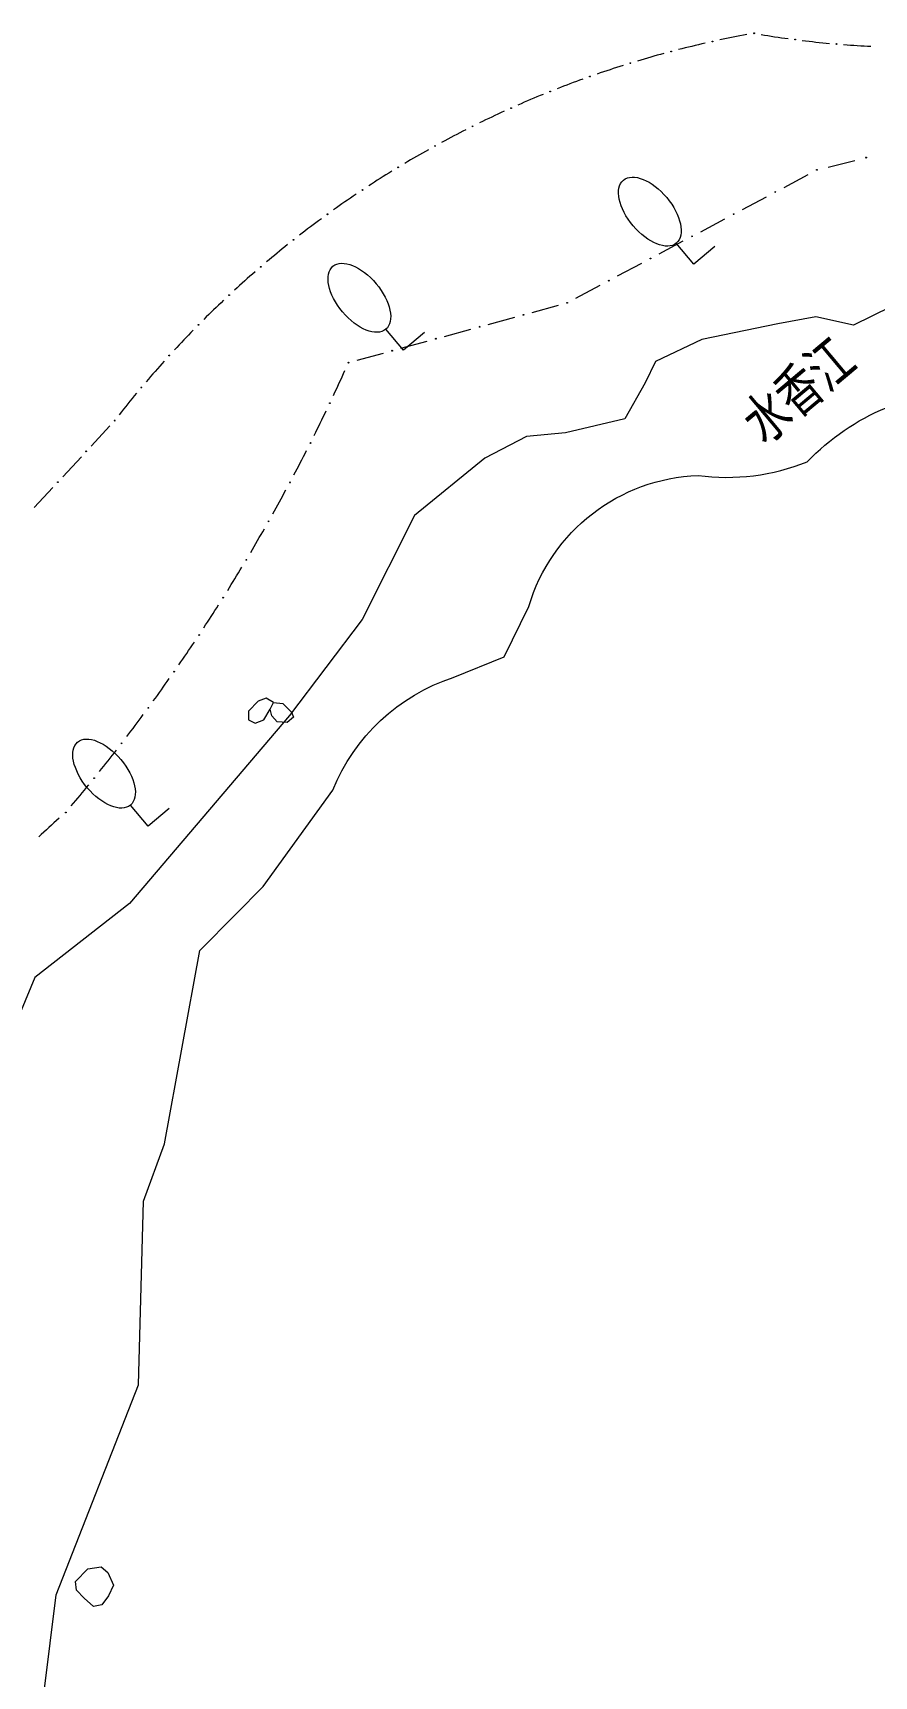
# Model space of a CAD drawing. Header units: metres. Extents: x -10443 to -4073, y -33280 to -26846.
# Drawn here: x -7355.16 to -7339.81, y -29048.05 to -29018.07 of the extents above; entities that cross this region are included whole.
import ezdxf
from ezdxf.enums import TextEntityAlignment as Align

# ---------------------------------------------------------------- set-up
doc = ezdxf.new("R2010")
doc.units = ezdxf.units.M
doc.header["$MEASUREMENT"] = 0
doc.linetypes.add('CONTINUOUS_1', pattern=[0])
doc.linetypes.add('CONTINUOUS_2', pattern=[0])
for name, color, linetype, lineweight in [('園路', 241, 'CONTINUOUS_2', 18), ('木', 254, 'CONTINUOUS_2', 18), ('石', 241, 'CONTINUOUS_2', 18), ('護岸', 241, 'CONTINUOUS_2', 18)]:
    doc.layers.add(name, color=color, linetype=linetype, lineweight=lineweight)
doc.layers.add('非表示', color=7, linetype='CONTINUOUS', lineweight=0, plot=False)
doc.styles.add('MS Gothic', font='MS Gothic.ttf')

msp = doc.modelspace()

# ---------------------------------------------------------------- hatches: boundary and pattern name
at = {"layer": '園路', "linetype": 'CONTINUOUS_1', "lineweight": 18}
for points in [[(-7341.996, -29018.077, 1), (-7342.011, -29018.077, 1)], [(-7343.51, -29018.41, 1), (-7343.525, -29018.41, 1)], [(-7342.756, -29018.228, 1), (-7342.771, -29018.228, 1)], [(-7341.247, -29018.192, 1), (-7341.262, -29018.192, 1)], [(-7340.493, -29018.272, 1), (-7340.508, -29018.272, 1)], [(-7344.255, -29018.623, 1), (-7344.27, -29018.623, 1)], [(-7344.991, -29018.866, 1), (-7345.006, -29018.866, 1)], [(-7345.716, -29019.139, 1), (-7345.731, -29019.139, 1)], [(-7346.43, -29019.442, 1), (-7346.445, -29019.442, 1)], [(-7347.13, -29019.774, 1), (-7347.145, -29019.774, 1)], [(-7347.816, -29020.134, 1), (-7347.831, -29020.134, 1)], [(-7339.954, -29020.345, 1), (-7339.969, -29020.345, 1)], [(-7348.487, -29020.522, 1), (-7348.502, -29020.522, 1)], [(-7340.851, -29020.569, 1), (-7340.866, -29020.569, 1)], [(-7349.142, -29020.937, 1), (-7349.157, -29020.937, 1)], [(-7341.61, -29020.973, 1), (-7341.625, -29020.973, 1)], [(-7349.779, -29021.379, 1), (-7349.794, -29021.379, 1)], [(-7342.369, -29021.377, 1), (-7342.384, -29021.377, 1)], [(-7350.397, -29021.846, 1), (-7350.412, -29021.846, 1)], [(-7343.128, -29021.781, 1), (-7343.143, -29021.781, 1)], [(-7343.888, -29022.185, 1), (-7343.903, -29022.185, 1)], [(-7350.996, -29022.338, 1), (-7351.011, -29022.338, 1)], [(-7344.647, -29022.59, 1), (-7344.662, -29022.59, 1)], [(-7351.574, -29022.855, 1), (-7351.589, -29022.855, 1)], [(-7345.406, -29022.994, 1), (-7345.421, -29022.994, 1)], [(-7352.13, -29023.395, 1), (-7352.145, -29023.395, 1)], [(-7347.002, -29023.431, 1), (-7347.017, -29023.431, 1)], [(-7346.204, -29023.213, 1), (-7346.219, -29023.213, 1)], [(-7347.8, -29023.65, 1), (-7347.815, -29023.65, 1)], [(-7352.664, -29023.957, 1), (-7352.679, -29023.957, 1)], [(-7349.396, -29024.087, 1), (-7349.411, -29024.087, 1)], [(-7348.598, -29023.869, 1), (-7348.613, -29023.869, 1)], [(-7353.174, -29024.54, 1), (-7353.189, -29024.54, 1)], [(-7349.734, -29024.824, 1), (-7349.749, -29024.824, 1)], [(-7353.66, -29025.144, 1), (-7353.675, -29025.144, 1)], [(-7350.09, -29025.552, 1), (-7350.105, -29025.552, 1)], [(-7354.178, -29025.705, 1), (-7354.193, -29025.705, 1)], [(-7354.697, -29026.266, 1), (-7354.712, -29026.266, 1)], [(-7350.462, -29026.271, 1), (-7350.477, -29026.271, 1)], [(-7350.852, -29026.982, 1), (-7350.867, -29026.982, 1)], [(-7351.258, -29027.683, 1), (-7351.273, -29027.683, 1)], [(-7351.681, -29028.374, 1), (-7351.696, -29028.374, 1)], [(-7352.12, -29029.055, 1), (-7352.135, -29029.055, 1)], [(-7352.575, -29029.725, 1), (-7352.59, -29029.725, 1)], [(-7353.046, -29030.384, 1), (-7353.061, -29030.384, 1)], [(-7353.532, -29031.032, 1), (-7353.547, -29031.032, 1)], [(-7354.034, -29031.669, 1), (-7354.049, -29031.669, 1)], [(-7354.551, -29032.293, 1), (-7354.566, -29032.293, 1)]]:
    msp.add_hatch(color=256, dxfattribs=at).paths.add_polyline_path(points, flags=0)

# ---------------------------------------------------------------- linework, layer by layer
for p, q in [((-7340.653, -29020.518), (-7340.167, -29020.396)), ((-7341.458, -29020.888), (-7341.017, -29020.654)), ((-7342.218, -29021.293), (-7341.776, -29021.058)), ((-7342.977, -29021.697), (-7342.536, -29021.462)), ((-7343.736, -29022.101), (-7343.295, -29021.866)), ((-7344.496, -29022.505), (-7344.054, -29022.27)), ((-7345.255, -29022.909), (-7344.814, -29022.674)), ((-7346.054, -29023.169), (-7345.572, -29023.037)), ((-7347.65, -29023.607), (-7347.168, -29023.475)), ((-7346.852, -29023.388), (-7346.37, -29023.256)), ((-7348.448, -29023.825), (-7347.965, -29023.693)), ((-7349.246, -29024.044), (-7348.763, -29023.912)), ((-7353.757, -29025.241), (-7354.096, -29025.608)), ((-7354.275, -29025.802), (-7354.615, -29026.169)), ((-7354.794, -29026.363), (-7355.133, -29026.73))]:
    msp.add_line(p, q, dxfattribs=at)
for centre in [(-7342.004, -29018.077), (-7343.517, -29018.41), (-7342.764, -29018.228), (-7341.254, -29018.192), (-7340.501, -29018.272), (-7344.262, -29018.623), (-7344.998, -29018.866), (-7345.724, -29019.139), (-7346.437, -29019.442), (-7347.138, -29019.774), (-7347.824, -29020.134), (-7339.962, -29020.345), (-7348.495, -29020.522), (-7340.858, -29020.569), (-7349.149, -29020.937), (-7341.617, -29020.973), (-7349.786, -29021.379), (-7342.377, -29021.377), (-7350.405, -29021.846), (-7343.136, -29021.781), (-7343.895, -29022.185), (-7351.003, -29022.338), (-7344.655, -29022.59), (-7351.581, -29022.855), (-7345.414, -29022.994), (-7352.138, -29023.395), (-7347.01, -29023.431), (-7346.212, -29023.213), (-7347.808, -29023.65), (-7352.671, -29023.957), (-7349.403, -29024.087), (-7348.606, -29023.869), (-7353.181, -29024.54), (-7349.742, -29024.824), (-7353.667, -29025.144), (-7350.097, -29025.552), (-7354.186, -29025.705), (-7354.704, -29026.266), (-7350.47, -29026.271), (-7350.859, -29026.982), (-7351.266, -29027.683), (-7351.688, -29028.374), (-7352.128, -29029.055), (-7352.583, -29029.725), (-7353.054, -29030.384), (-7353.54, -29031.032), (-7354.042, -29031.669), (-7354.558, -29032.293)]:
    msp.add_circle(centre, 0.0075, dxfattribs=at)
for centre, radius, start, end in [((-7338.699, -29036.689), 18.903, 100.4839, 101.9995), ((-7339.141, -29001.95), 16.379, 260.3875, 262.1366), ((-7338.699, -29036.689), 18.903, 102.8334, 104.3489), ((-7339.141, -29001.95), 16.379, 263.0391, 264.7882), ((-7339.141, -29001.95), 16.379, 265.6907, 267.4398), ((-7338.699, -29036.689), 18.903, 107.5323, 109.0478), ((-7338.699, -29036.689), 18.903, 105.1828, 106.6983), ((-7338.699, -29036.689), 18.903, 109.8817, 111.3972), ((-7338.699, -29036.689), 18.903, 112.2311, 113.7467), ((-7338.699, -29036.689), 18.903, 114.5806, 116.0961), ((-7338.699, -29036.689), 18.903, 116.93, 118.4456), ((-7338.699, -29036.689), 18.903, 119.2795, 120.795), ((-7338.699, -29036.689), 18.903, 121.6289, 123.1444), ((-7338.699, -29036.689), 18.903, 123.9784, 125.4939), ((-7338.699, -29036.689), 18.903, 126.3278, 127.8433), ((-7338.699, -29036.689), 18.903, 128.6772, 130.1928), ((-7338.699, -29036.689), 18.903, 131.0267, 132.5422), ((-7338.699, -29036.689), 18.903, 133.3761, 134.8916), ((-7338.699, -29036.689), 18.903, 135.7256, 137.2411), ((-7338.699, -29036.689), 18.903, 138.075, 139.5905), ((-7380.627, -29010.194), 34.175, 334.9149, 335.7531), ((-7338.699, -29036.689), 18.903, 140.4244, 141.94), ((-7380.627, -29010.194), 34.175, 333.5565, 334.3947), ((-7380.627, -29010.194), 34.175, 332.1981, 333.0363), ((-7380.627, -29010.194), 34.175, 330.8397, 331.6779), ((-7380.627, -29010.194), 34.175, 329.4813, 330.3195), ((-7380.627, -29010.194), 34.175, 328.1229, 328.9612), ((-7380.627, -29010.194), 34.175, 326.7645, 327.6028), ((-7380.627, -29010.194), 34.175, 325.4061, 326.2444), ((-7380.627, -29010.194), 34.175, 324.0477, 324.886), ((-7380.627, -29010.194), 34.175, 322.6893, 323.5276), ((-7380.627, -29010.194), 34.175, 321.3309, 322.1692), ((-7380.627, -29010.194), 34.175, 319.9725, 320.8108), ((-7343.976, -29044.615), 16.242, 131.229, 132.9928)]:
    msp.add_arc(centre, radius, start, end, dxfattribs=at)
at = {"layer": '木', "linetype": 'CONTINUOUS_1', "lineweight": 18}
for p, q in [((-7343.102, -29022.288), (-7343.423, -29021.905)), ((-7342.719, -29021.967), (-7343.102, -29022.288)), ((-7348.401, -29023.86), (-7348.722, -29023.477)), ((-7348.017, -29023.539), (-7348.401, -29023.86)), ((-7353.057, -29032.541), (-7353.379, -29032.158)), ((-7352.674, -29032.22), (-7353.057, -29032.541))]:
    msp.add_line(p, q, dxfattribs=at)
for centre in [(-7343.905, -29021.331), (-7349.204, -29022.903), (-7353.861, -29031.584)]:
    msp.add_ellipse(centre, major_axis=(-0.482, 0.575), ratio=0.533333, dxfattribs=at)
at = {"layer": '石', "linetype": 'CONTINUOUS_2', "lineweight": 18, "flags": 128}
for points in [[(-7351.224, -29030.603), (-7351.106, -29030.662), (-7350.945, -29030.601), (-7350.832, -29030.406), (-7350.773, -29030.288), (-7350.904, -29030.207), (-7351.05, -29030.261), (-7351.228, -29030.447), (-7351.224, -29030.603)], [(-7354.053, -29046.78), (-7354.221, -29046.63), (-7354.361, -29046.482), (-7354.382, -29046.325), (-7354.154, -29046.091), (-7353.912, -29046.057), (-7353.794, -29046.16), (-7353.69, -29046.391), (-7353.779, -29046.588), (-7353.9, -29046.748), (-7354.053, -29046.78)]]:
    msp.add_lwpolyline(points, dxfattribs=at)
msp.add_lwpolyline([(-7350.52, -29030.653), (-7350.706, -29030.64), (-7350.803, -29030.53), (-7350.832, -29030.406), (-7350.773, -29030.288), (-7350.602, -29030.308), (-7350.442, -29030.461), (-7350.404, -29030.556)], close=True, dxfattribs=at)
at = {"layer": '護岸', "linetype": 'CONTINUOUS_2', "lineweight": 18, "flags": 128}
msp.add_lwpolyline([(-7335.881, -29022.611), (-7337.269, -29022.503), (-7337.384, -29022.483), (-7337.628, -29022.722), (-7338.243, -29022.928), (-7338.462, -29022.877), (-7339.509, -29023.068), (-7340.19, -29023.405), (-7340.879, -29023.253), (-7341.569, -29023.38), (-7342.957, -29023.664), (-7343.804, -29024.064), (-7343.994, -29024.455), (-7344.36, -29025.114), (-7345.442, -29025.368), (-7346.154, -29025.432), (-7346.918, -29025.827), (-7348.199, -29026.877), (-7349.151, -29028.77), (-7350.481, -29030.527), (-7353.397, -29033.956), (-7355.126, -29035.304), (-7356.333, -29038.212), (-7357.372, -29041.629), (-7358.026, -29043.317), (-7359.153, -29044.942), (-7361.279, -29047.094), (-7362.543, -29048.884), (-7362.594, -29049.782), (-7362.522, -29050.828), (-7362.447, -29052.904), (-7362.891, -29054.422), (-7362.731, -29054.832), (-7363.15, -29055.242), (-7363.685, -29055.993), (-7363.71, -29056.802), (-7364.102, -29057.614), (-7364, -29057.876), (-7363.685, -29058.126), (-7364.418, -29059.086), (-7367.184, -29060.52), (-7368.991, -29061.763), (-7370.529, -29063.142), (-7371.413, -29063.318), (-7372.281, -29063.392), (-7372.895, -29062.901), (-7374.066, -29062.947), (-7375.668, -29063.348), (-7376.838, -29064.732), (-7377.114, -29065.542), (-7377.854, -29066.879), (-7378.402, -29067.686), (-7379.882, -29068.777), (-7380.141, -29069.503), (-7380.859, -29070.986), (-7381.446, -29071.626), (-7381.904, -29071.859), (-7383.533, -29073.742), (-7385.516, -29077.183), (-7387.297, -29079.256), (-7388.307, -29082.25), (-7388.52, -29083.872), (-7388.916, -29085.026), (-7389.322, -29085.534), (-7389.882, -29086.541), (-7390.011, -29086.88), (-7390.172, -29087.265), (-7390.47, -29087.541), (-7390.563, -29088.083), (-7390.25, -29088.116), (-7389.702, -29087.957), (-7389.278, -29088.089), (-7389.075, -29088.258), (-7388.916, -29088.74), (-7389.02, -29088.923), (-7388.863, -29089.423), (-7389.25, -29089.641), (-7389.091, -29089.944), (-7388.808, -29090.041), (-7388.693, -29090.345), (-7388.214, -29090.446), (-7387.68, -29090.903), (-7387.524, -29091.468), (-7387.231, -29091.659), (-7386.512, -29091.421), (-7385.417, -29090.153), (-7384.973, -29089.394), (-7384.68, -29088.243), (-7384.59, -29087.472), (-7384.942, -29086.573), (-7385.442, -29085.797), (-7385.322, -29084.816), (-7384.935, -29083.989), (-7385.085, -29083.121), (-7384.216, -29081.908), (-7384.275, -29081.021), (-7384.173, -29080.733), (-7383.894, -29080.366), (-7383.683, -29080.348), (-7383.462, -29080.531), (-7383.178, -29080.301), (-7383.005, -29080.235), (-7382.648, -29080.222), (-7382.36, -29080.394), (-7382.199, -29080.468), (-7382.247, -29080.97), (-7381.957, -29081.356), (-7381.597, -29081.355), (-7380.371, -29080.268), (-7379.665, -29079.382), (-7378.68, -29077.934), (-7377.13, -29076.545), (-7377.169, -29076.288), (-7376.684, -29075.9), (-7376.176, -29076.077), (-7375.296, -29075.98), (-7374.408, -29075.555), (-7373.637, -29076.248), (-7372.465, -29076.679), (-7371.287, -29076.229), (-7370.24, -29075.669), (-7369.619, -29074.728), (-7369.566, -29073.981), (-7369.739, -29073.209), (-7370.218, -29072.902), (-7370.141, -29072.222), (-7369.836, -29071.865), (-7369.506, -29071.774), (-7369.497, -29071.2), (-7369.27, -29070.482), (-7369.045, -29069.199), (-7368.697, -29068.624), (-7368.051, -29068.783), (-7365.771, -29068.026), (-7364.491, -29066.764), (-7363.321, -29065.461), (-7363.631, -29064.552), (-7363.146, -29064.051), (-7361.917, -29064.661), (-7359.238, -29063.695), (-7355.54, -29061.516), (-7355.165, -29059.294), (-7355.126, -29058.021), (-7355.289, -29057.478), (-7355.15, -29056.783), (-7354.751, -29056.713), (-7354.518, -29053.871), (-7354.496, -29051.155), (-7355.176, -29050.142), (-7354.734, -29046.567), (-7353.234, -29042.734), (-7353.144, -29039.383), (-7352.756, -29038.34), (-7352.112, -29034.814, -0.003818), (-7350.957, -29033.643), (-7349.689, -29031.887, -0.220219), (-7347.491, -29029.83), (-7346.563, -29029.453), (-7346.113, -29028.535, -0.321841), (-7343.026, -29026.146, 0.127874), (-7341.034, -29025.896, -0.210025), (-7337.884, -29024.585), (-7337.145, -29024.636), (-7336.971, -29024.674), (-7336.754, -29024.534), (-7336.486, -29024.603), (-7336.29, -29024.916), (-7335.991, -29024.933), (-7335.715, -29025.194)], format="xyb", dxfattribs=at)

# ---------------------------------------------------------------- texts
at = {"layer": '非表示', "style": 'MS Gothic', "width": 0.769531}
msp.add_text('水香江', height=0.75, rotation=40, dxfattribs=at).set_placement((-7341.82, -29025.595), (-7340.096, -29024.149), align=Align.FIT)

doc.saveas('drawing.dxf')
